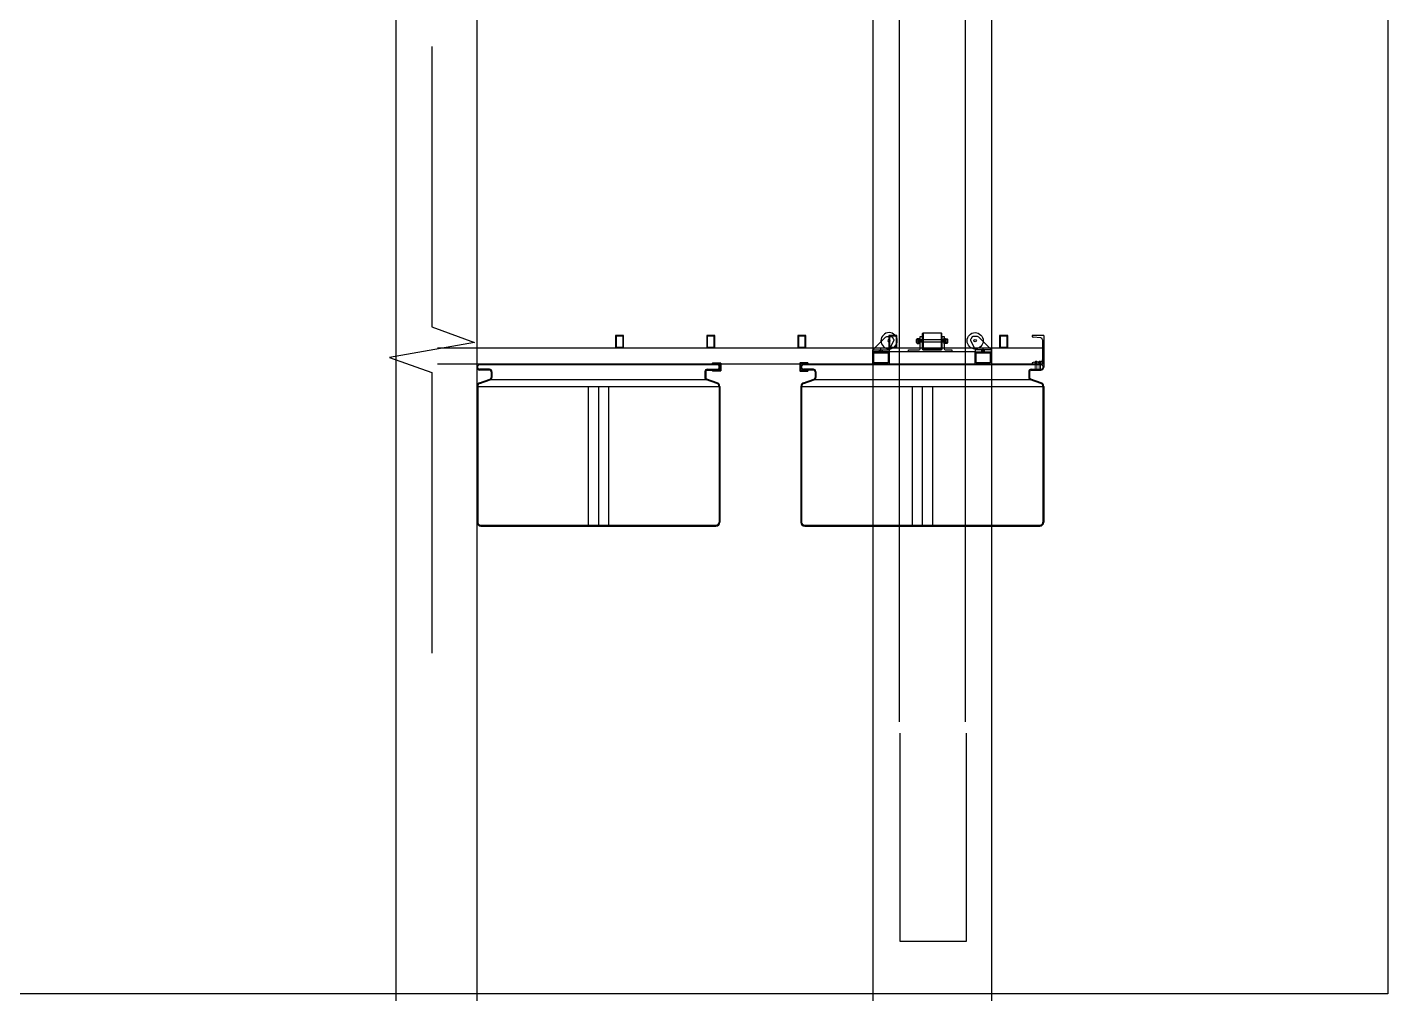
# Model space of a CAD drawing. Header units: millimetres. Extents: x -1714232 to -1367445, y 901519 to 1531173.
# Drawn here: x -1680632 to -1673912, y 901519 to 906291 of the extents above; entities that cross this region are included whole.
import ezdxf

# ---------------------------------------------------------------- set-up
doc = ezdxf.new("R2010")
doc.units = ezdxf.units.MM
doc.header["$LTSCALE"] = 1000
for name, pattern in [('ACAD_ISO03W100', [30, 12, -18]), ('CENTER2', [28.574999999999992, 19.05, -3.174999999999998, 3.174999999999998, -3.174999999999998]), ('DASH', [0.35, 0.25, -0.1]), ('DASHED2', [9.524999999999995, 6.349999999999998, -3.174999999999998]), ('HIDDEN', [0.375, 0.25, -0.125])]:
    doc.linetypes.add(name, pattern=pattern)
doc.layers.get('0').update_dxf_attribs({"linetype": 'CONTINUOUS'})
doc.layers.add('_ACM-LD-SC64', color=251, linetype='CONTINUOUS', lineweight=13)
for name, color, linetype in [('DIM_SYMB', 3, 'CONTINUOUS'), ('PUB_DIM', 3, 'CONTINUOUS'), ('W-FLOAT_BOWL浮筒', 253, 'CONTINUOUS'), ('W-MOUNTING固定方式', 5, 'CONTINUOUS'), ('W-STEEL_FRAME钢架', 3, 'CONTINUOUS'), ('W-STEEL_KEEL钢龙骨', 5, 'CONTINUOUS'), ('ZJ', 251, 'CONTINUOUS'), ('扣板', 4, 'CONTINUOUS'), ('结构', 1, 'CONTINUOUS')]:
    doc.layers.add(name, color=color, linetype=linetype)

# ---------------------------------------------------------------- blocks, each defined once
blk = doc.blocks.new('玻璃钢浮箱')
for p, q in [((-1336464.95106362, 1115022.612269829), (-1336464.95106362, 1115007.612269829)), ((-1335264.95106362, 1115022.612269832), (-1336464.95106362, 1115022.612269832)), ((-1335278.527714764, 1115018.612269829), (-1336451.374412476, 1115018.612269832)), ((-1336402.951063621, 1114996.612269829), (-1336451.374412476, 1114996.612269829)), ((-1336402.951063621, 1114992.612269829), (-1336449.95106362, 1114992.612269829)), ((-1336394.951063621, 1114984.612269829), (-1336394.951063621, 1114955.813429174)), ((-1336390.951063621, 1114984.612269829), (-1336390.951063621, 1114955.813429174)), ((-1335338.95106362, 1114984.612269831), (-1335338.95106362, 1114955.813429174)), ((-1335334.95106362, 1114984.612269831), (-1335334.95106362, 1114955.813429174)), ((-1335326.95106362, 1114996.612269831), (-1335278.527714764, 1114996.612269829)), ((-1335326.95106362, 1114992.612269831), (-1335279.95106362, 1114992.612269831)), ((-1335264.95106362, 1115022.612269829), (-1335264.95106362, 1115007.612269829)), ((-1336451.521735378, 1114930.448376054), (-1336400.322794921, 1114948.25749087)), ((-1336450.879067439, 1114926.436843038), (-1336399.00866057, 1114944.479521718)), ((-1335330.893466676, 1114944.479521722), (-1336399.008660571, 1114944.479521719)), ((-1335279.023059806, 1114926.436843041), (-1335330.893466675, 1114944.479521722)), ((-1335278.380391867, 1114930.448376058), (-1335329.579332324, 1114948.257490873)), ((-1336464.951063623, 1114911.558530298), (-1336464.951063622, 1114241.612269833)), ((-1336460.951063623, 1114912.26945872), (-1335268.951063622, 1114912.269458724)), ((-1336460.951063623, 1114912.26945872), (-1336460.951063623, 1114241.612269833)), ((-1335914.951063629, 1114912.269458722, 1e-08), (-1335914.951063629, 1114226.612269833, 1e-08)), ((-1335864.951063628, 1114912.269458722, 1e-08), (-1335864.951063631, 1114226.612269832, 1e-08)), ((-1335864.951063629, 1114912.269458722, 1e-08), (-1335864.95106363, 1114226.612269832, 1e-08)), ((-1335814.951063628, 1114912.269458722, 1e-08), (-1335814.951063631, 1114226.612269832, 1e-08)), ((-1335268.951063622, 1114912.269458724), (-1335268.95106362, 1114241.612269832)), ((-1335264.951063622, 1114911.558530302), (-1335264.951063624, 1114241.611891086)), ((-1336445.951063623, 1114226.612269833), (-1335283.95106362, 1114226.612269832)), ((-1336445.951063622, 1114222.612269833), (-1335283.95106362, 1114222.612269832))]:
    blk.add_line(p, q)
for centre, radius, start, end in [((-1336449.95106362, 1115007.612269829), 15, 180, 270), ((-1336451.374412476, 1115007.612269829), 11, 90, 270), ((-1336402.951063621, 1114984.612269829), 12, 0, 90), ((-1336402.951063621, 1114984.612269829), 8, 0, 90), ((-1335326.95106362, 1114984.612269831), 12, 90, 180), ((-1335326.95106362, 1114984.612269831), 8, 90, 180), ((-1335279.95106362, 1115007.612269831), 15, 270, 0), ((-1335278.527714764, 1115007.612269829), 11, 270, 90), ((-1336444.951063623, 1114911.558530298), 20, 109.1797943720464, 180), ((-1336445.951063623, 1114912.26945872), 15, 109.1797943720464, 180), ((-1336402.951063621, 1114955.813429174), 8, 289.1797943720464, 0), ((-1336402.951063621, 1114955.813429174), 12, 289.1797943720464, 0), ((-1335326.95106362, 1114955.813429174), 12, 180, 250.8202055983708), ((-1335326.95106362, 1114955.813429174), 8, 180, 250.8202055983708), ((-1335283.951063622, 1114912.269458724), 15, 0, 70.82020559837085), ((-1335284.951063622, 1114911.558530302), 20, 0, 70.82020559837085), ((-1336445.951063622, 1114241.612269833), 19, 180, 270), ((-1336445.951063623, 1114241.612269833), 15, 180, 270), ((-1335283.95106362, 1114241.612269832), 15, 270, 0), ((-1335283.95106362, 1114241.612269832), 19, 270, 0)]:
    blk.add_arc(centre, radius, start, end)
blk = doc.blocks.new('0123.')
at = {"layer": '结构', "color": 4, "linetype": 'ByBlock', "ltscale": 0.5}
for p, q in [((448796.9739971925, -94743.68440451115), (448796.9739971925, -94742.68440451115)), ((448797.9739971925, -94741.68440451115), (448835.9739971925, -94741.68440451115)), ((448832.9739971925, -94744.68440451115), (448797.9739971925, -94744.68440451115)), ((448833.9739971925, -94777.68440451115), (448833.9739971925, -94745.68440451115)), ((448836.9739971925, -94742.68440451115), (448836.9739971925, -94780.68440451115)), ((448796.9739971925, -94780.68440451115), (448796.9739971925, -94779.68440451115)), ((448797.9739971925, -94778.68440451115), (448832.9739971925, -94778.68440451115)), ((448835.9739971925, -94781.68440451115), (448797.9739971925, -94781.68440451115))]:
    blk.add_line(p, q, dxfattribs=at)
for centre, start, end in [((448797.9739971925, -94742.68440451115), 90, 180), ((448797.9739971925, -94743.68440451115), 180, 270), ((448832.9739971925, -94745.68440451115), 0, 90), ((448835.9739971925, -94742.68440451115), 0, 90), ((448797.9739971925, -94779.68440451115), 90, 180), ((448797.9739971925, -94780.68440451115), 180, 270), ((448832.9739971925, -94777.68440451115), 270, 0), ((448835.9739971925, -94780.68440451115), 270, 0)]:
    blk.add_arc(centre, 1, start, end, dxfattribs=at)
blk = doc.blocks.new('膨胀螺丝')
at = {"layer": '_ACM-LD-SC64', "color": 8}
for p, q in [((-1332436.829765675, 1115542.888619291), (-1332436.829765675, 1115538.088619291)), ((-1332424.829765675, 1115542.888619291), (-1332436.829765675, 1115542.888619291)), ((-1332424.829765675, 1115538.088619291), (-1332436.829765675, 1115538.088619291)), ((-1332434.429765675, 1115542.888619291), (-1332434.429765675, 1115538.088619291)), ((-1332434.029765675, 1115544.088619291), (-1332432.829765675, 1115545.288619291)), ((-1332434.029765675, 1115542.888619291), (-1332434.029765675, 1115544.088619291)), ((-1332428.829765675, 1115545.288619291), (-1332432.829765675, 1115545.288619291)), ((-1332427.629765675, 1115544.088619291), (-1332428.829765675, 1115545.288619291)), ((-1332427.629765675, 1115542.888619291), (-1332427.629765675, 1115544.088619291)), ((-1332427.229765675, 1115542.888619291), (-1332427.229765675, 1115538.088619291)), ((-1332424.829765675, 1115542.888619291), (-1332424.829765675, 1115538.088619291))]:
    blk.add_line(p, q, dxfattribs=at)
at = {"layer": '_ACM-LD-SC64', "color": 8, "linetype": 'HIDDEN', "ltscale": 5}
blk.add_lwpolyline([(-1332427.229765675, 1115538.088619291), (-1332427.225071973, 1115500.348928018), (-1332434.425071973, 1115500.348928018), (-1332434.429765675, 1115538.088619291)], close=True, dxfattribs=at)
blk = doc.blocks.new('ganglonggu')
at = {"layer": 'W-STEEL_KEEL钢龙骨'}
for points in [[(-1338168.928732046, 1115605.282686594), (-1338128.928732046, 1115605.282686594), (-1338128.928732046, 1115665.282686594), (-1338168.928732046, 1115665.282686594)], [(-1338165.928732046, 1115608.282686594), (-1338131.928732046, 1115608.282686594), (-1338131.928732046, 1115662.282686594), (-1338165.928732046, 1115662.282686594)]]:
    blk.add_lwpolyline(points, close=True, dxfattribs=at)
blk = doc.blocks.new('5632.')
for p, q in [((865972.7577480647, -129944.8268070182), (865995.8249615186, -129992.1216033775)), ((865980.8735029197, -129928.5214834217), (865973.7819724404, -129939.0348313285)), ((866075.8249615186, -129992.1216033775), (866013.753893707, -129930.0505355656))]:
    blk.add_line(p, q)
at = {"color": 0}
for p, q in [((866006.682825895, -129927.1216033775), (865984.3432487755, -129927.1216033775)), ((866075.8249615186, -129992.1216033775), (865995.8249615186, -129992.1216033775)), ((865995.8249615186, -129992.1216033775), (865995.8249615186, -130002.1216033775)), ((865995.8249615186, -130002.1216033775), (866075.8249615186, -130002.1216033775)), ((866075.8249615186, -130002.1216033775), (866075.8249615186, -129992.1216033775))]:
    blk.add_line(p, q, dxfattribs=at)
for radius in [40, 6]:
    blk.add_circle((865995.8249615186, -129947.3343983071), radius)
for centre, radius, start, end in [((865977.2517182962, -129942.6349512843), 5, 133.943538768999, 205.9999999985835), ((865984.3432487755, -129932.1216033775), 5, 90, 133.943538768999), ((866006.682825895, -129937.1216033775), 10, 45, 90)]:
    blk.add_arc(centre, radius, start, end)

msp = doc.modelspace()

# ---------------------------------------------------------------- linework, layer by layer
at = {"color": 4}
for p, q in [((-1676237.984566236, 904741.6181510335), (-1676241.984566236, 904741.6181510335)), ((-1676237.984566236, 904747.6181510335), (-1676240.984566236, 904747.6181510335)), ((-1676240.984566236, 904735.6181510335), (-1676237.984566236, 904735.6181510335))]:
    msp.add_line(p, q, dxfattribs=at)
for p, q in [((-1676235.984566236, 904747.1181510335), (-1676228.984566236, 904747.1181510335)), ((-1676228.984566236, 904736.1181510335), (-1676235.984566236, 904736.1181510335)), ((-1676224.984566236, 904740.5733873334), (-1676228.984566236, 904743.9192625454)), ((-1676224.984566236, 904738.2722758215), (-1676228.984566236, 904741.6181510335)), ((-1676099.984566236, 904740.5733873334), (-1676095.984566236, 904743.9192625454)), ((-1676099.984566236, 904738.2722758215), (-1676095.984566236, 904741.6181510335)), ((-1676088.984566236, 904747.1181510335), (-1676095.984566236, 904747.1181510335)), ((-1676095.984566236, 904736.1181510335), (-1676088.984566236, 904736.1181510335)), ((-1676086.984566236, 904734.6181510335), (-1676086.984566236, 904748.6181510335)), ((-1675669.0644654, 904768.1293458126), (-1675669.0644654, 904765.5043458126)), ((-1675611.0644654, 904768.1293458126), (-1675669.0644654, 904768.1293458126)), ((-1675625.619180069, 904756.8848172795), (-1675664.3144654, 904760.7543458126)), ((-1675617.0644654, 904747.4319639725), (-1675617.0644654, 904648.5267276526)), ((-1675611.0644654, 904768.1293458126), (-1675611.0644654, 904628.1293458126)), ((-1676206.984566236, 904702.1293458103), (-1676117.984566236, 904702.1293458103)), ((-1678411.0644654, 904628.129345808), (-1678411.0644654, 904613.129345808)), ((-1677211.0644654, 904628.1293458103), (-1678411.0644654, 904628.12934581)), ((-1677224.641116544, 904624.129345808), (-1678397.487814256, 904624.12934581)), ((-1678349.064465401, 904602.129345808), (-1678397.487814256, 904602.129345808)), ((-1678349.064465401, 904598.129345808), (-1678396.0644654, 904598.129345808)), ((-1678341.064465401, 904590.129345808), (-1678341.064465401, 904561.330505152)), ((-1678337.064465401, 904590.129345808), (-1678337.064465401, 904561.330505152)), ((-1677285.0644654, 904590.1293458091), (-1677285.0644654, 904561.3305051529)), ((-1677281.0644654, 904590.1293458091), (-1677281.0644654, 904561.3305051529)), ((-1677273.0644654, 904602.1293458091), (-1677224.641116544, 904602.129345808)), ((-1677273.0644654, 904598.1293458091), (-1677226.0644654, 904598.1293458091)), ((-1677211.0644654, 904628.129345808), (-1677211.0644654, 904613.129345808)), ((-1676811.0644654, 904628.129345808), (-1676811.0644654, 904613.129345808)), ((-1675611.0644654, 904628.1293458103), (-1676811.0644654, 904628.12934581)), ((-1675624.641116544, 904624.129345808), (-1676797.487814256, 904624.12934581)), ((-1676749.064465401, 904602.129345808), (-1676797.487814256, 904602.129345808)), ((-1676749.064465401, 904598.129345808), (-1676796.0644654, 904598.129345808)), ((-1676741.064465401, 904590.129345808), (-1676741.064465401, 904561.330505152)), ((-1676737.064465401, 904590.129345808), (-1676737.064465401, 904561.330505152)), ((-1675685.0644654, 904590.1293458091), (-1675685.0644654, 904561.3305051529)), ((-1675681.0644654, 904590.1293458091), (-1675681.0644654, 904561.3305051529)), ((-1675673.0644654, 904602.1293458091), (-1675624.641116544, 904602.129345808)), ((-1675673.0644654, 904598.1293458091), (-1675626.0644654, 904598.1293458091)), ((-1675669.0644654, 904628.1293458126), (-1675669.0644654, 904630.7543458126)), ((-1675611.0644654, 904628.1293458126), (-1675669.0644654, 904628.1293458126)), ((-1675625.619180069, 904639.3738743457), (-1675664.3144654, 904635.5043458126)), ((-1675611.0644654, 904628.129345808), (-1675611.0644654, 904613.129345808)), ((-1678411.064465403, 904517.0756062767), (-1678411.064465402, 903847.129345811)), ((-1678407.064465403, 904517.7865346987), (-1677215.064465402, 904517.7865347022)), ((-1678407.064465403, 904517.7865346987), (-1678407.064465403, 903847.129345811)), ((-1678397.635137158, 904535.9654520326), (-1678346.436196701, 904553.7745668488)), ((-1678396.992469219, 904531.9539190168), (-1678345.12206235, 904549.9965976968)), ((-1677277.006868456, 904549.9965977003), (-1678345.122062351, 904549.9965976973)), ((-1677861.064465409, 904517.7865347003), (-1677861.064465409, 903832.129345811)), ((-1677811.064465408, 904517.7865347005), (-1677811.064465411, 903832.1293458107)), ((-1677811.064465409, 904517.7865347005), (-1677811.06446541, 903832.1293458107)), ((-1677761.064465408, 904517.7865347005), (-1677761.064465411, 903832.1293458105)), ((-1677225.136461586, 904531.9539190191), (-1677277.006868455, 904549.9965977)), ((-1677224.493793647, 904535.9654520361), (-1677275.692734104, 904553.7745668511)), ((-1677215.064465402, 904517.7865347022), (-1677215.0644654, 903847.1293458103)), ((-1677211.064465402, 904517.0756062802), (-1677211.064465404, 903847.1289670649)), ((-1676811.064465403, 904517.0756062767), (-1676811.064465402, 903847.129345811)), ((-1676807.064465403, 904517.7865346987), (-1675615.064465402, 904517.7865347022)), ((-1676807.064465403, 904517.7865346987), (-1676807.064465403, 903847.129345811)), ((-1676797.635137158, 904535.9654520326), (-1676746.436196701, 904553.7745668488)), ((-1676796.992469219, 904531.9539190168), (-1676745.12206235, 904549.9965976968)), ((-1675677.006868456, 904549.9965977003), (-1676745.122062351, 904549.9965976973)), ((-1676261.064465409, 904517.7865347003), (-1676261.064465409, 903832.129345811)), ((-1676211.064465408, 904517.7865347005), (-1676211.064465411, 903832.1293458107)), ((-1676211.064465409, 904517.7865347005), (-1676211.06446541, 903832.1293458107)), ((-1676161.064465408, 904517.7865347005), (-1676161.064465411, 903832.1293458105)), ((-1675625.136461586, 904531.9539190191), (-1675677.006868455, 904549.9965977)), ((-1675624.493793647, 904535.9654520361), (-1675675.692734104, 904553.7745668511)), ((-1675615.064465402, 904517.7865347022), (-1675615.0644654, 903847.1293458103)), ((-1675611.064465402, 904517.0756062802), (-1675611.064465404, 903847.1289670649)), ((-1678392.064465403, 903832.129345811), (-1677230.0644654, 903832.1293458103)), ((-1678392.064465402, 903828.129345811), (-1677230.0644654, 903828.1293458103)), ((-1676792.064465403, 903832.129345811), (-1675630.0644654, 903832.1293458103)), ((-1676792.064465402, 903828.129345811), (-1675630.0644654, 903828.1293458103))]:
    msp.add_line(p, q)
at = {"color": 1}
for p, q in [((-1676221.984566236, 904749.1293458103), (-1676211.984566236, 904749.1293458103)), ((-1676211.984566236, 904735.1293458103), (-1676221.984566236, 904735.1293458103)), ((-1676102.984566236, 904749.1293458103), (-1676112.984566236, 904749.1293458103)), ((-1676102.984566236, 904735.1293458103), (-1676112.984566236, 904735.1293458103))]:
    msp.add_line(p, q, dxfattribs=at)
at = {"color": 6, "linetype": 'ACAD_ISO03W100'}
for p, q in [((-1676102.984566236, 904748.1293458103), (-1676221.984566236, 904748.1293458103)), ((-1676102.984566236, 904736.1293458103), (-1676221.984566236, 904736.1293458103))]:
    msp.add_line(p, q, dxfattribs=at)
at = {"color": 2}
for p, q in [((-1676221.984566236, 904742.1293458103), (-1676211.984566236, 904742.1293458103)), ((-1676112.984566236, 904742.1293458103), (-1676102.984566236, 904742.1293458103))]:
    msp.add_line(p, q, dxfattribs=at)
at = {"linetype": 'DASHED2'}
for p, q in [((-1676422.15556737, 904688.1293458103), (-1676422.15556737, 904698.1293458103)), ((-1676408.15556737, 904688.1293458103), (-1676408.15556737, 904698.1293458103)), ((-1675917.15556737, 904688.1293458107), (-1675917.15556737, 904698.1293458107)), ((-1675903.15556737, 904688.1293458107), (-1675903.15556737, 904698.1293458107))]:
    msp.add_line(p, q, dxfattribs=at)
at = {"color": 3, "linetype": 'CENTER2', "ltscale": 0.5}
for p, q in [((-1676415.15556737, 904683.1293458103), (-1676415.15556737, 904703.1293458103)), ((-1675910.15556737, 904683.1293458107), (-1675910.15556737, 904703.1293458107))]:
    msp.add_line(p, q, dxfattribs=at)
at = {"color": 0}
msp.add_line((-1675870.15556737, 904688.1293458103), (-1675870.155567371, 904628.1293458103), dxfattribs=at)
for points in [[(-1676206.984566236, 904782.1293458103), (-1676206.984566236, 904702.1293458103), (-1676209.984566236, 904705.1293458103), (-1676209.984566236, 904779.1293458103), (-1676206.984566236, 904782.1293458103), (-1676117.984566236, 904782.1293458103)], [(-1676239.984566236, 904734.6181510335), (-1676237.984566236, 904734.6181510335), (-1676237.984566236, 904748.6181510335), (-1676239.984566236, 904748.6181510335)], [(-1676224.984566236, 904755.1181510335), (-1676224.984566236, 904727.1181510335), (-1676221.984566236, 904727.1181510335), (-1676221.984566236, 904755.1181510335), (-1676224.984566236, 904755.1181510335), (-1676224.984566236, 904754.1181510335)], [(-1676099.984566236, 904755.1181510335), (-1676099.984566236, 904727.1181510335), (-1676102.984566236, 904727.1181510335), (-1676102.984566236, 904755.1181510335), (-1676099.984566236, 904755.1181510335), (-1676099.984566236, 904754.1181510335)]]:
    msp.add_lwpolyline(points)
for points in [[(-1676114.984566236, 904779.1293458103), (-1676117.984566236, 904782.1293458103), (-1676117.984566236, 904702.1293458103), (-1676114.984566236, 904705.1293458103)], [(-1676241.984566236, 904736.6181510335), (-1676239.984566236, 904734.6181510335), (-1676239.984566236, 904748.6181510335), (-1676241.984566236, 904746.6181510335)], [(-1676237.984566236, 904733.1181510335), (-1676237.984566236, 904736.1181510335), (-1676237.984566236, 904747.1181510335), (-1676237.984566236, 904750.1181510335)], [(-1676086.984566236, 904733.1181510335), (-1676086.984566236, 904736.1181510335), (-1676086.984566236, 904747.1181510335), (-1676086.984566236, 904750.1181510335)]]:
    msp.add_lwpolyline(points, close=True)
for points in [[(-1676206.984566236, 904698.1293458103), (-1676117.984566236, 904698.1293458103, 0.414213562373095), (-1676112.984566236, 904703.1293458103), (-1676112.984566236, 904763.1293458103), (-1676102.984566236, 904763.1293458103), (-1676102.984566236, 904703.1293458103, 0.414213562373095), (-1676097.984566236, 904698.1293458103), (-1676065.984566236, 904698.1293458103), (-1676065.984566236, 904688.1293458103), (-1676278.984566201, 904688.1293458103), (-1676278.984566201, 904698.1293458103), (-1676226.984566236, 904698.1293458103, 0.414213562373095), (-1676221.984566236, 904703.1293458103), (-1676221.984566236, 904763.1293458103)], [(-1676221.984566236, 904763.1293458103), (-1676211.984566236, 904763.1293458103), (-1676211.984566236, 904703.1293458103, 0.414213562373095), (-1676206.984566236, 904698.1293458103)]]:
    msp.add_lwpolyline(points, format="xyb")
for points in [[(-1676235.984566236, 904730.1181510335), (-1676228.984566236, 904730.1181510335), (-1676228.984566236, 904731.1181510335), (-1676224.984566236, 904731.1181510335), (-1676224.984566236, 904752.1181510335), (-1676228.984566236, 904752.1181510335), (-1676228.984566236, 904731.1181510335), (-1676228.984566236, 904753.1181510335), (-1676235.984566236, 904753.1181510335, 0.6666666666666832), (-1676235.984566236, 904747.1181510335, 0.3636363636362479), (-1676235.984566236, 904736.1181510335, 0.6666666666659284)], [(-1676088.984566236, 904730.1181510335), (-1676095.984566236, 904730.1181510335), (-1676095.984566236, 904731.1181510335), (-1676099.984566236, 904731.1181510335), (-1676099.984566236, 904752.1181510335), (-1676095.984566236, 904752.1181510335), (-1676095.984566236, 904731.1181510335), (-1676095.984566236, 904753.1181510335), (-1676088.984566236, 904753.1181510335, -0.6666666666655323), (-1676088.984566236, 904747.1181510335, -0.3636363636359586), (-1676088.984566236, 904736.1181510335, -0.6666666666654425)]]:
    msp.add_lwpolyline(points, format="xyb", close=True)
for centre, radius, start, end in [((-1675664.3144654, 904765.5043458126), 4.75, 180, 270), ((-1675626.5644654, 904747.4319639725), 9.5, 0, 84.28940686354831), ((-1675626.5644654, 904648.8267276527), 9.499999999999348, 275.7105931364517, 0), ((-1678396.0644654, 904613.129345808), 15, 180, 270), ((-1678397.487814256, 904613.129345808), 11, 90, 270), ((-1678349.064465401, 904590.129345808), 12, 0, 90), ((-1678349.064465401, 904590.129345808), 8, 0, 90), ((-1677273.0644654, 904590.1293458091), 12, 90, 180), ((-1677273.0644654, 904590.1293458091), 8, 90, 180), ((-1677226.0644654, 904613.1293458091), 15, 270, 0), ((-1677224.641116544, 904613.129345808), 11, 270, 90), ((-1676796.0644654, 904613.129345808), 15, 180, 270), ((-1676797.487814256, 904613.129345808), 11, 90, 270), ((-1676749.064465401, 904590.129345808), 12, 0, 90), ((-1676749.064465401, 904590.129345808), 8, 0, 90), ((-1675673.0644654, 904590.1293458091), 12, 90, 180), ((-1675673.0644654, 904590.1293458091), 8, 90, 180), ((-1675664.3144654, 904630.7543458126), 4.75, 90, 180), ((-1675626.0644654, 904613.1293458091), 15, 270, 0), ((-1675624.641116544, 904613.129345808), 11, 270, 90), ((-1678391.064465403, 904517.0756062769), 19.99999999990777, 109.1797943730331, 180.0000000003335), ((-1678392.064465403, 904517.7865346987), 15.00000000001329, 109.1797943729235, 180), ((-1678349.064465401, 904561.330505152), 8.00000000002908, 289.1797943728687, 0), ((-1678349.064465401, 904561.3305051519), 11.99999999987869, 289.1797943731426, 5.558422176117148e-10), ((-1677273.0644654, 904561.3305051529), 12, 180, 250.8202055987362), ((-1677273.0644654, 904561.3305051529), 8, 180, 250.8202055989187), ((-1677230.064465402, 904517.7865347022), 15, 0, 70.82020559880917), ((-1677231.064465402, 904517.0756062802), 20, 0, 70.82020559880917), ((-1676791.064465403, 904517.0756062769), 19.99999999990777, 109.1797943730331, 180.0000000003335), ((-1676792.064465403, 904517.7865346987), 15.00000000001329, 109.1797943729235, 180), ((-1676749.064465401, 904561.330505152), 8.00000000002908, 289.1797943728687, 0), ((-1676749.064465401, 904561.3305051519), 11.99999999987869, 289.1797943731426, 5.558422176117148e-10), ((-1675673.0644654, 904561.3305051529), 12, 180, 250.8202055987362), ((-1675673.0644654, 904561.3305051529), 8, 180, 250.8202055989187), ((-1675630.064465402, 904517.7865347022), 15, 0, 70.82020559880917), ((-1675631.064465402, 904517.0756062802), 20, 0, 70.82020559880917), ((-1678392.064465402, 903847.129345811), 19, 180, 270), ((-1678392.064465403, 903847.129345811), 15, 180, 270), ((-1677230.0644654, 903847.1293458103), 15, 270, 0), ((-1677230.0644654, 903847.1293458103), 19, 270, 0), ((-1676792.064465402, 903847.129345811), 19, 180, 270), ((-1676792.064465403, 903847.129345811), 15, 180, 270), ((-1675630.0644654, 903847.1293458103), 15, 270, 0), ((-1675630.0644654, 903847.1293458103), 19, 270, 0)]:
    msp.add_arc(centre, radius, start, end)
at = {"layer": 'DIM_SYMB'}
msp.add_lwpolyline([(-1678632.905633032, 906195.8492531879), (-1678632.905633032, 904810.9674114785), (-1678422.905633032, 904734.5336622826), (-1678842.905633032, 904660.4763303851), (-1678632.905633032, 904585.9674114785), (-1678632.905633032, 903201.0855697691)], dxfattribs=at)
at = {"layer": 'PUB_DIM'}
for p, q in [((-1673912.032200302, 911022.7711331407), (-1673912.032200302, 901518.7711331407)), ((-1673912.032200302, 901518.7711331407), (-1687352.032200302, 901518.7711331407))]:
    msp.add_line(p, q, dxfattribs=at)
for p in [(-1678811.0644654, 906660.6215209942), (-1678411.0644654, 906660.6215209942), (-1676455.155567356, 907618.1215209919), (-1675870.15556737, 907618.1215209987)]:
    msp.add_xline(p, (0, -1), dxfattribs=at)
msp.add_lwpolyline([(-1676375.15556737, 904628.1293458103), (-1675950.15556737, 904628.1293458103), (-1675950.15556737, 904688.1293458103), (-1676375.15556737, 904688.1293458103)], close=True, dxfattribs=at)
at = {"layer": 'W-STEEL_FRAME钢架'}
for p, q in [((-1678605.038732778, 904708.4906122866), (-1675617.0644654, 904708.4906122867)), ((-1675617.0644654, 904708.4906122867), (-1675617.0644654, 904628.1293458127)), ((-1675617.0644654, 904628.1293458127), (-1678605.038732778, 904628.1293458126))]:
    msp.add_line(p, q, dxfattribs=at)
msp.add_lwpolyline([(-1678605.038732778, 904708.4906122866), (-1675617.0644654, 904708.4906122867), (-1675617.0644654, 904628.1293458127), (-1678605.038732778, 904628.1293458126)], dxfattribs=at)
at = {"layer": 'W-STEEL_FRAME钢架', "linetype": 'DASH', "ltscale": 0.5}
for points in [[(-1676455.15556737, 904628.1293458103), (-1676455.15556737, 904688.1293458103), (-1676375.15556737, 904688.1293458103), (-1676375.15556737, 904628.1293458103)], [(-1676450.15556737, 904633.1293458103), (-1676450.15556737, 904683.1293458103), (-1676380.15556737, 904683.1293458103), (-1676380.15556737, 904633.1293458103)], [(-1675950.15556737, 904628.1293458103), (-1675950.15556737, 904688.1293458103), (-1675870.15556737, 904688.1293458103), (-1675870.15556737, 904628.1293458103)], [(-1675945.15556737, 904633.1293458103), (-1675945.15556737, 904683.1293458103), (-1675875.15556737, 904683.1293458103), (-1675875.15556737, 904633.1293458103)]]:
    msp.add_lwpolyline(points, close=True, dxfattribs=at)
at = {"layer": 'ZJ', "color": 1, "linetype": 'Continuous', "elevation": 1e-08}
for points in [[(-1676323.994085403, 902861.2766106073), (-1676323.99535344, 906772.0824333427), (-1675998.99535344, 906772.0824361125), (-1675998.994085403, 902861.2766078375)], [(-1675994.9940471, 902805.9615346501), (-1675994.993484592, 901777.1190506294), (-1676319.993484592, 901777.1190506294), (-1676319.9940471, 902805.9615346501)]]:
    msp.add_lwpolyline(points, dxfattribs=at)

# ---------------------------------------------------------------- block references
at = {"xscale": -1}
msp.add_blockref('5632.', (-810379.3306058513, 1034690.250949188), dxfattribs=at)
for name, p in [('5632.', (-2541945.980528889, 1034690.250949188)), ('ganglonggu', (-339557.1702161129, -210896.7920742999)), ('ganglonggu', (-339107.1702161129, -210896.7920742999)), ('ganglonggu', (-338657.1702161129, -210896.7920742999)), ('ganglonggu', (-338207.1702161129, -210896.7920742999)), ('ganglonggu', (-337660.1357333453, -210897.1533407811))]:
    msp.add_blockref(name, p)
at = {"layer": 'W-FLOAT_BOWL浮筒'}
for p in [(-341946.1134017799, -210394.4829240215), (-340346.1134017799, -210394.4829240215)]:
    msp.add_blockref('玻璃钢浮箱', p, dxfattribs=at)
at = {"layer": 'W-MOUNTING固定方式'}
for p in [(-343218.6009114315, -210903.9592734715), (-343199.7046347614, -210903.9592734715)]:
    msp.add_blockref('膨胀螺丝', p, dxfattribs=at)
at = {"layer": '扣板'}
msp.add_blockref('0123.', (-2126043.924971717, 999374.9831034986, -1e-08), dxfattribs=at)
at = {"layer": '扣板', "xscale": -1}
msp.add_blockref('0123.', (-1227978.549656146, 999374.9831034986, -1e-08), dxfattribs=at)

doc.saveas('drawing.dxf')
